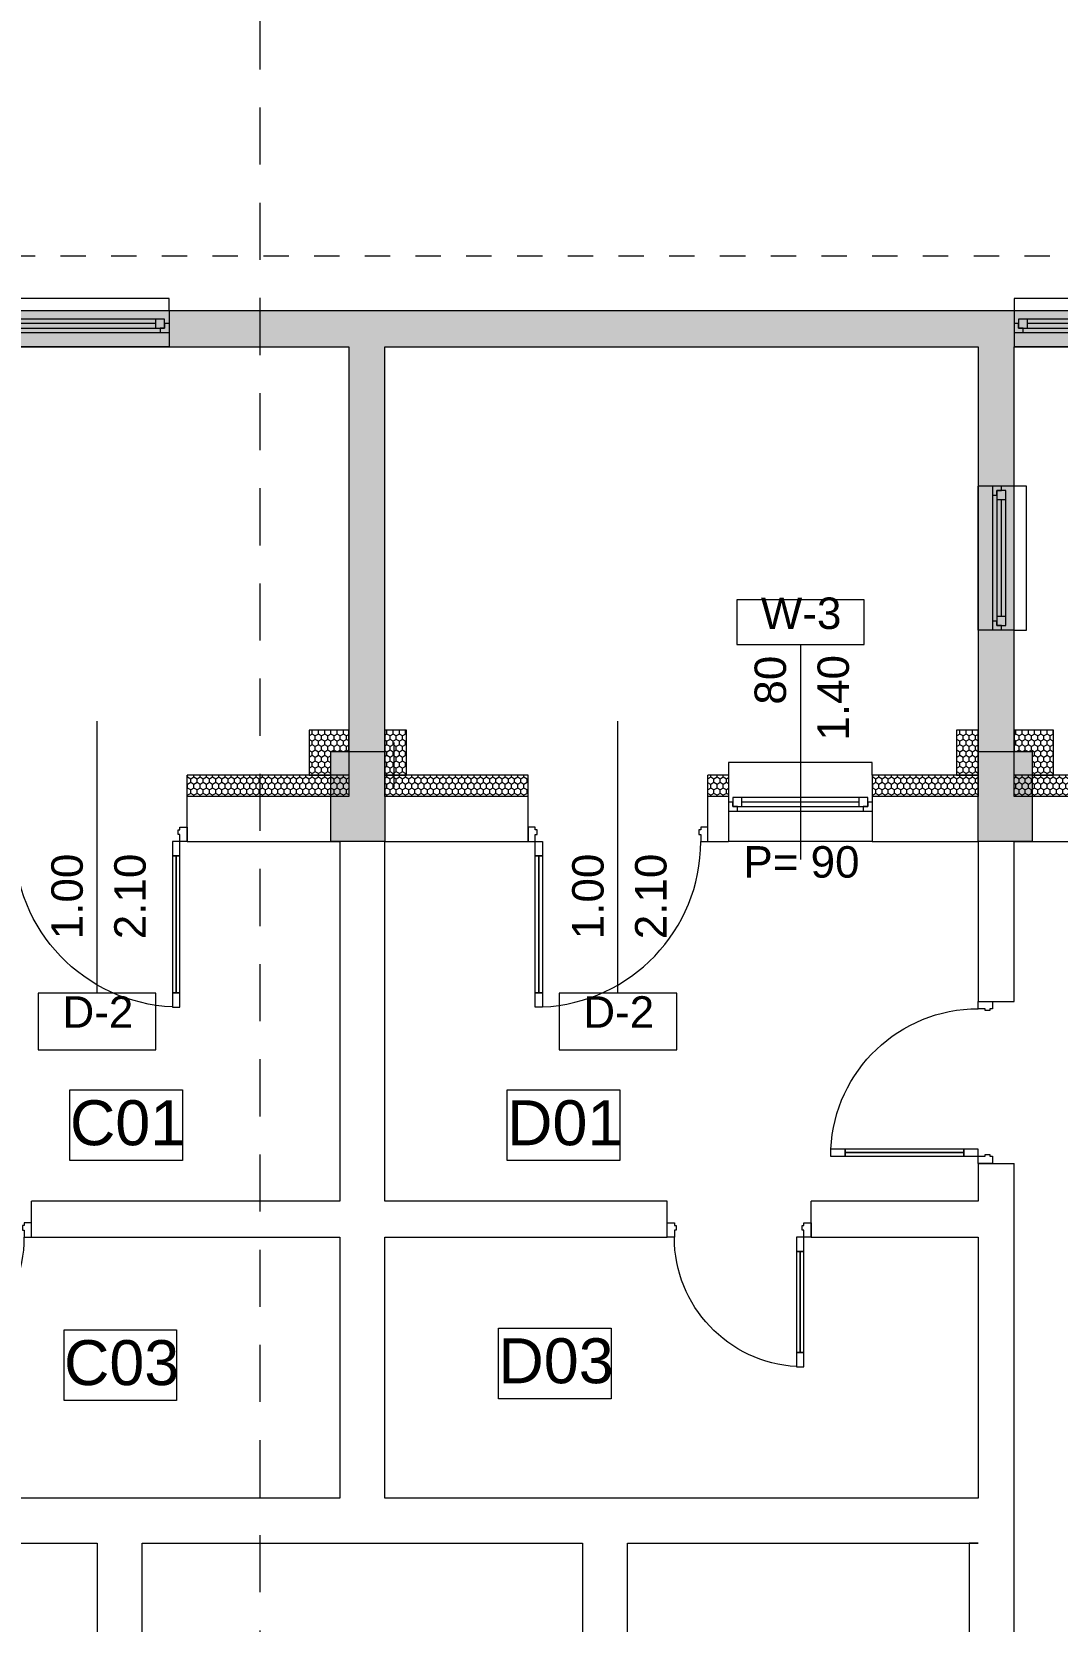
# Model space of a CAD drawing. Header units: feet. Extents: x 2791058 to 2855058, y -67651 to -26651.
# Drawn here: x 2827353 to 2833057, y -49407 to -40570 of the extents above; entities that cross this region are included whole.
import ezdxf
from ezdxf.enums import TextEntityAlignment as Align

# ---------------------------------------------------------------- set-up
doc = ezdxf.new("R2010")
doc.units = ezdxf.units.FT
doc.header["$MEASUREMENT"] = 0
doc.linetypes.add('Dashed', pattern=[282.222223, 141.111112, -141.111112])
doc.linetypes.add('Long Dashed', pattern=[529.166651, 317.499995, -211.666656])
doc.layers.add('0_muret e jashtme', color=7, linetype='Continuous')
for name, color, linetype, lineweight in [('0_muret e jashtme_Pen_No__1', 7, 'Continuous', 0), ('0_muret e jashtme_Pen_No__19', 255, 'Continuous', 0), ('ARCHICAD Door Markers_Pen_No__60', 230, 'Continuous', 0), ('ARCHICAD Doors_Pen_No__1', 7, 'Continuous', 0), ('ARCHICAD Doors_Pen_No__60', 230, 'Continuous', 0), ('ARCHICAD Window Markers_Pen_No__20', 1, 'Continuous', 0), ('ARCHICAD Windows_Pen_No__1', 7, 'Continuous', 0), ('ARCHICAD Windows_Pen_No__20', 1, 'Continuous', 0), ('Exterior walls_Pen_No__1', 7, 'Continuous', 0), ('Exterior walls_Pen_No__101', 252, 'Continuous', 0), ('Shell - Roof_Pen_No__20', 1, 'Continuous', 0), ('Shell - Roof_Pen_No__21', 7, 'Continuous', 0), ('Text blocks_Pen_No__2', 8, 'Continuous', 0)]:
    doc.layers.add(name, color=color, linetype=linetype, lineweight=lineweight)
doc.layers.add('0_muret e jashtme_Pen_No__14', color=7, linetype='Continuous', lineweight=0, true_color=0xbd8b17)
doc.styles.add('GENERATED_STYLE_1', font='arial.ttf')
pattern_1 = [(90, (2247653.822, -76424.967), (-34.6410162, 0), [20, -40]), (90, (2247636.502, -76394.967), (-34.6410162, 0), [20, -40]), (150, (2247653.822, -76404.967), (17.320508, 30), [20, -40]), (150, (2247619.18, -76404.967), (17.320508, 30), [20, -40]), (210, (2247653.822, -76424.967), (-17.320508, 30), [20, -40]), (210, (2247619.18, -76424.967), (-17.320508, 30), [20, -40])]

# ---------------------------------------------------------------- blocks, each defined once
blk = doc.blocks.new('Window 22_3')
at = {"layer": 'ARCHICAD Windows_Pen_No__20', "color": 1, "linetype": 'Continuous', "lineweight": 0}
for p, q in [((-400, 150), (-400, 220)), ((-400, 220), (400, 220)), ((400, 220), (400, 150)), ((-400, 150), (-400, 30)), ((400, 150), (400, 30)), ((-400, 30), (-400, 0)), ((-400, 0), (-375, 0)), ((-400, 0), (-400, -50)), ((-400, 0), (-400, -50)), ((-375, 25), (-325, 25)), ((-375, -25), (-375, 25)), ((-375, 0), (-375, -25)), ((-325, 25), (325, 25)), ((-325, 25), (-325, -25)), ((-325, 25), (325, 25)), ((-325, 0), (325, 0)), ((325, -25), (325, 25)), ((325, 25), (375, 25)), ((375, 25), (375, -25)), ((375, -25), (375, 0)), ((375, 0), (400, 0)), ((400, 30), (400, 0)), ((400, 0), (400, -50)), ((400, 0), (400, -50)), ((-350, -50), (-400, -50)), ((-400, -50), (-400, -220)), ((-375, -25), (-350, -25)), ((-325, -25), (-375, -25)), ((-350, -25), (-350, -50)), ((350, -50), (-350, -50)), ((325, -25), (-325, -25)), ((375, -25), (325, -25)), ((350, -50), (350, -25)), ((350, -25), (375, -25)), ((400, -50), (350, -50)), ((400, -50), (400, -220)), ((-400, -220), (400, -220))]:
    blk.add_line(p, q, dxfattribs=at)
blk = doc.blocks.new('W Marker 22_4')
at = {"layer": 'ARCHICAD Window Markers_Pen_No__20', "color": 1, "linetype": 'Continuous', "lineweight": 0}
for p, q in [((0, -1095), (0, 100)), ((-354.4, -1095), (-354.4, -1345)), ((354.4, -1095), (-354.4, -1095)), ((354.4, -1345), (354.4, -1095)), ((-354.4, -1345), (354.4, -1345))]:
    blk.add_line(p, q, dxfattribs=at)
at = {"layer": 'ARCHICAD Window Markers_Pen_No__20', "color": 1, "lineweight": 0, "style": 'GENERATED_STYLE_1'}
for tag, p in [('AC_MarkerText_2', (-27.5, -912.9)), ('AC_MarkerText_3', (322.5, -912.9))]:
    blk.add_attdef(tag, text='', height=175, rotation=90, dxfattribs=at).set_placement(p, align=Align.BOTTOM_LEFT)
for tag, p in [('AC_MarkerText_4', (-316.8, 72.1)), ('AC_MarkerText_1', (-220, -1310.4))]:
    blk.add_attdef(tag, text='', height=175, dxfattribs=at).set_placement(p, align=Align.BOTTOM_LEFT)
blk = doc.blocks.new('Storefront 22')
at = {"layer": 'ARCHICAD Doors_Pen_No__60', "color": 230, "linetype": 'Continuous', "lineweight": 0}
for p, q in [((420, 840), (420, 920)), ((420, 920), (460, 920)), ((460, 920), (460, 840)), ((420, 840), (440, 840)), ((420, 80), (420, 840)), ((460, 840), (420, 840)), ((440, 840), (460, 840)), ((440, 80), (440, 840)), ((440, 840), (440, 80)), ((440, 840), (440, 80)), ((460, 840), (460, 80)), ((-500, 0), (-500, -80)), ((-460, 0), (-500, 0)), ((-500, 0), (-500, -80)), ((-500, 0), (-500, -80)), ((-460, -40), (-460, 0)), ((440, 80), (420, 80)), ((420, 0), (420, 80)), ((420, 80), (460, 80)), ((460, 0), (420, 0)), ((460, 80), (440, 80)), ((460, 80), (460, 0)), ((460, 0), (460, -40)), ((500, 0), (460, 0)), ((500, -80), (500, 0)), ((500, 0), (500, -80)), ((500, 0), (500, -80)), ((-500, -80), (-460, -80)), ((-500, -80), (-500, -250)), ((-450, -40), (-460, -40)), ((-460, -80), (-460, -65.4)), ((-460, -65.4), (-450, -65.4)), ((-450, -65.4), (-450, -40)), ((460, -40), (450, -40)), ((450, -40), (450, -65.4)), ((450, -65.4), (460, -65.4)), ((460, -65.4), (460, -80)), ((460, -80), (500, -80)), ((500, -80), (500, -250)), ((-500, -250), (-500, -370)), ((500, -250), (500, -370))]:
    blk.add_line(p, q, dxfattribs=at)
blk.add_arc((460, 0), 920, 92.49191, 180, dxfattribs=at)
blk = doc.blocks.new('D Marker 22_3')
at = {"layer": 'ARCHICAD Door Markers_Pen_No__60', "color": 230, "linetype": 'Continuous', "lineweight": 0}
for p, q in [((327.2, 1157.1), (-327.2, 1157.1)), ((-327.2, 1157.1), (-327.2, 842.9)), ((327.2, 842.9), (327.2, 1157.1)), ((-327.2, 842.9), (327.2, 842.9)), ((0, 842.9), (0, -670))]:
    blk.add_line(p, q, dxfattribs=at)
at = {"layer": 'ARCHICAD Door Markers_Pen_No__60', "color": 230, "lineweight": 0, "style": 'GENERATED_STYLE_1'}
for tag, p in [('AC_MarkerText_2', (-27.5, 191.5)), ('AC_MarkerText_3', (322.5, 191.4))]:
    blk.add_attdef(tag, text='', height=175, rotation=90, dxfattribs=at).set_placement(p, align=Align.BOTTOM_LEFT)
blk.add_attdef('AC_MarkerText_1', text='', height=175, dxfattribs=at).set_placement((-192.8, 912.5), align=Align.BOTTOM_LEFT)
blk = doc.blocks.new('Wall_3', base_point=(2836616.5, -45072.7))
at = {"layer": '0_muret e jashtme_Pen_No__14', "linetype": 'Continuous', "lineweight": 0, "true_color": 0xbd8b17}
h = blk.add_hatch(dxfattribs=at)
h.set_pattern_fill('STYROFOAM_SM_INSULATION', color=42, style=0, pattern_type=2)
h.set_pattern_definition(pattern_1)
h.paths.add_polyline_path([(2828216.5, -44702.7), (2828216.5, -44822.7), (2829116.5, -44822.7), (2829116.5, -44702.7)])
h = blk.add_hatch(dxfattribs=at)
h.set_pattern_fill('STYROFOAM_SM_INSULATION', color=42, style=0, pattern_type=2)
h.set_pattern_definition(pattern_1)
h.paths.add_polyline_path([(2829316.5, -44702.7), (2829316.5, -44822.7), (2830113.6, -44822.7), (2830113.6, -44702.7)])
h = blk.add_hatch(dxfattribs=at)
h.set_pattern_fill('STYROFOAM_SM_INSULATION', color=42, style=0, pattern_type=2)
h.set_pattern_definition(pattern_1)
h.paths.add_polyline_path([(2831113.6, -44702.7), (2831113.6, -44822.7), (2831228.2, -44822.7), (2831228.2, -44702.7)])
h = blk.add_hatch(dxfattribs=at)
h.set_pattern_fill('STYROFOAM_SM_INSULATION', color=42, style=0, pattern_type=2)
h.set_pattern_definition(pattern_1)
h.paths.add_polyline_path([(2832616.5, -44702.7), (2832028.2, -44702.7), (2832028.2, -44822.7), (2832616.5, -44822.7)])
h = blk.add_hatch(dxfattribs=at)
h.set_pattern_fill('STYROFOAM_SM_INSULATION', color=42, style=0, pattern_type=2)
h.set_pattern_definition(pattern_1)
h.paths.add_polyline_path([(2832816.5, -44702.7), (2832816.5, -44822.7), (2834546.2, -44822.7), (2834546.2, -44702.7)])
at = {"layer": '0_muret e jashtme_Pen_No__1', "color": 7, "linetype": 'Continuous', "lineweight": 0}
for p, q in [((2828216.5, -44822.7), (2828216.5, -44702.7)), ((2829116.5, -44702.7), (2829116.5, -44822.7)), ((2829316.5, -44822.7), (2829316.5, -44702.7)), ((2830113.6, -44822.7), (2830113.6, -44702.7)), ((2831113.6, -44822.7), (2831113.6, -44702.7)), ((2831228.2, -44702.7), (2831228.2, -44822.7)), ((2832028.2, -44702.7), (2832028.2, -44822.7)), ((2832616.5, -44702.7), (2832616.5, -44822.7)), ((2832816.5, -44822.7), (2832816.5, -44702.7)), ((2829116.5, -44822.7), (2828216.5, -44822.7)), ((2828216.5, -44992.7), (2828216.5, -44822.7)), ((2830113.6, -44822.7), (2829316.5, -44822.7)), ((2830113.6, -44992.7), (2830113.6, -44822.7)), ((2831228.2, -44822.7), (2831113.6, -44822.7)), ((2831113.6, -44992.7), (2831113.6, -44822.7)), ((2831228.2, -44822.7), (2831228.2, -44852.7)), ((2831228.2, -44852.7), (2831228.2, -44902.7)), ((2832616.5, -44822.7), (2832028.2, -44822.7)), ((2832028.2, -44822.7), (2832028.2, -44852.7)), ((2832028.2, -44852.7), (2832028.2, -44902.7)), ((2834546.2, -44822.7), (2832816.5, -44822.7)), ((2831228.2, -44902.7), (2831228.2, -45072.7)), ((2832028.2, -44902.7), (2832028.2, -45072.7)), ((2828216.5, -45072.7), (2828216.5, -44992.7)), ((2830113.6, -45072.7), (2830113.6, -44992.7)), ((2831113.6, -45072.7), (2831113.6, -44992.7))]:
    blk.add_line(p, q, dxfattribs=at)
at = {"layer": '0_muret e jashtme_Pen_No__1', "color": 7, "linetype": 'Continuous', "lineweight": 0, "flags": 128}
for points in [[(2829116.5, -44702.7), (2828216.5, -44702.7)], [(2830113.6, -44702.7), (2829316.5, -44702.7)], [(2831228.2, -44702.7), (2831113.6, -44702.7)], [(2832616.5, -44702.7), (2832028.2, -44702.7)], [(2834546.2, -44702.7), (2832816.5, -44702.7)], [(2828216.5, -45072.7), (2829066.5, -45072.7)], [(2829316.5, -45072.7), (2830113.6, -45072.7)], [(2831113.6, -45072.7), (2831228.2, -45072.7)], [(2832028.2, -45072.7), (2832616.5, -45072.7)], [(2832816.5, -45072.7), (2834546.2, -45072.7)]]:
    blk.add_lwpolyline(points, dxfattribs=at)
at = {"layer": 'ARCHICAD Door Markers_Pen_No__60', "color": 230, "lineweight": 0}
ref = blk.add_blockref('D Marker 22_3', (2827716.5, -45072.7), dxfattribs=dict(at, rotation=180))
ref.add_attrib('A', '1.00', dxfattribs={"color": 230, "lineweight": 0, "height": 175, "rotation": 90, "style": 'GENERATED_STYLE_1'}).set_placement((2827689, -45615.6), align=Align.BOTTOM_LEFT)
ref.add_attrib('AC_MarkerText_1', 'D-2', dxfattribs={"color": 230, "lineweight": 0, "height": 175, "rotation": 360, "style": 'GENERATED_STYLE_1'}).set_placement((2827523.7, -46160.2), align=Align.BOTTOM_LEFT)
ref.add_attrib('AC_MarkerText_3', '2.10', dxfattribs={"color": 230, "lineweight": 0, "height": 175, "rotation": 90, "style": 'GENERATED_STYLE_1'}).set_placement((2828039, -45615.6), align=Align.BOTTOM_LEFT)
ref = blk.add_blockref('D Marker 22_3', (2830613.6, -45072.7), dxfattribs=dict(at, rotation=180))
ref.add_attrib('A', '1.00', dxfattribs={"color": 230, "lineweight": 0, "height": 175, "rotation": 90, "style": 'GENERATED_STYLE_1'}).set_placement((2830586.1, -45615.6), align=Align.BOTTOM_LEFT)
ref.add_attrib('AC_MarkerText_1', 'D-2', dxfattribs={"color": 230, "lineweight": 0, "height": 175, "rotation": 360, "style": 'GENERATED_STYLE_1'}).set_placement((2830420.8, -46160.2), align=Align.BOTTOM_LEFT)
ref.add_attrib('AC_MarkerText_3', '2.10', dxfattribs={"color": 230, "lineweight": 0, "height": 175, "rotation": 90, "style": 'GENERATED_STYLE_1'}).set_placement((2830936.1, -45615.6), align=Align.BOTTOM_LEFT)
at = {"layer": 'ARCHICAD Doors_Pen_No__60', "color": 230, "linetype": 'Continuous', "lineweight": 0, "xscale": -1, "zscale": 1000, "rotation": 180}
blk.add_blockref('Storefront 22', (2827716.5, -45072.7), dxfattribs=at)
at = {"layer": 'ARCHICAD Doors_Pen_No__60', "color": 230, "linetype": 'Continuous', "lineweight": 0, "zscale": 1000, "rotation": 180}
blk.add_blockref('Storefront 22', (2830613.6, -45072.7), dxfattribs=at)
at = {"layer": 'ARCHICAD Window Markers_Pen_No__20', "color": 1, "lineweight": 0}
ref = blk.add_blockref('W Marker 22_4', (2831628.2, -45072.7), dxfattribs=dict(at, rotation=180))
ref.add_attrib('AC_MarkerText_1', 'W-3', dxfattribs={"color": 1, "lineweight": 0, "height": 175, "rotation": 360, "style": 'GENERATED_STYLE_1'}).set_placement((2831408.2, -43943.2), align=Align.BOTTOM_LEFT)
ref.add_attrib('AC_MarkerText_2', '80', dxfattribs={"color": 1, "lineweight": 0, "height": 175, "rotation": 90, "style": 'GENERATED_STYLE_1'}).set_placement((2831600.7, -44311.2), align=Align.BOTTOM_LEFT)
ref.add_attrib('AC_MarkerText_3', '1.40', dxfattribs={"color": 1, "lineweight": 0, "height": 175, "rotation": 90, "style": 'GENERATED_STYLE_1'}).set_placement((2831950.7, -44511.2), align=Align.BOTTOM_LEFT)
ref.add_attrib('AC_MarkerText_4', 'P= 90', dxfattribs={"color": 1, "lineweight": 0, "height": 175, "rotation": 360, "style": 'GENERATED_STYLE_1'}).set_placement((2831311.4, -45325.6), align=Align.BOTTOM_LEFT)
at = {"layer": 'ARCHICAD Windows_Pen_No__20', "color": 1, "linetype": 'Continuous', "lineweight": 0, "xscale": -1, "zscale": 1000}
blk.add_blockref('Window 22_3', (2831628.2, -44852.7), dxfattribs=at)
blk = doc.blocks.new('Wall_7', base_point=(2829316.5, -45072.7))
at = {"layer": '0_muret e jashtme_Pen_No__1', "color": 7, "linetype": 'Continuous', "lineweight": 0, "flags": 128}
for points in [[(2829066.5, -45072.7), (2829066.5, -47072.7)], [(2829316.5, -47072.7), (2829316.5, -45072.7)], [(2829066.5, -47272.7), (2829066.5, -48722.7)], [(2829316.5, -48722.7), (2829316.5, -47272.7)]]:
    blk.add_lwpolyline(points, dxfattribs=at)
blk = doc.blocks.new('Storefront 22_3')
at = {"layer": 'ARCHICAD Doors_Pen_No__1', "color": 7, "linetype": 'Continuous', "lineweight": 0}
for p, q in [((370, 740), (370, 820)), ((370, 820), (410, 820)), ((410, 820), (410, 740)), ((370, 740), (390, 740)), ((370, 80), (370, 740)), ((410, 740), (370, 740)), ((390, 740), (410, 740)), ((390, 80), (390, 740)), ((390, 740), (390, 80)), ((390, 740), (390, 80)), ((410, 740), (410, 80)), ((-450, 0), (-450, -80)), ((-410, 0), (-450, 0)), ((-450, 0), (-450, -80)), ((-450, 0), (-450, -80)), ((-410, -40), (-410, 0)), ((390, 80), (370, 80)), ((370, 0), (370, 80)), ((370, 80), (410, 80)), ((410, 0), (370, 0)), ((410, 80), (390, 80)), ((410, 80), (410, 0)), ((410, 0), (410, -40)), ((450, 0), (410, 0)), ((450, -80), (450, 0)), ((450, 0), (450, -80)), ((450, 0), (450, -80)), ((-450, -80), (-410, -80)), ((-450, -80), (-450, -200)), ((-400, -40), (-410, -40)), ((-410, -80), (-410, -65.4)), ((-410, -65.4), (-400, -65.4)), ((-400, -65.4), (-400, -40)), ((410, -40), (400, -40)), ((400, -40), (400, -65.4)), ((400, -65.4), (410, -65.4)), ((410, -65.4), (410, -80)), ((410, -80), (450, -80)), ((450, -80), (450, -200))]:
    blk.add_line(p, q, dxfattribs=at)
blk.add_arc((410, 0), 820, 92.79603, 180, dxfattribs=at)
blk = doc.blocks.new('Wall_8', base_point=(2832816.5, -45072.7))
at = {"layer": '0_muret e jashtme_Pen_No__1', "color": 7, "linetype": 'Continuous', "lineweight": 0}
for p, q in [((2832616.5, -45961.9), (2832696.5, -45961.9)), ((2832696.5, -45961.9), (2832816.5, -45961.9)), ((2832616.5, -46861.9), (2832696.5, -46861.9)), ((2832696.5, -46861.9), (2832816.5, -46861.9))]:
    blk.add_line(p, q, dxfattribs=at)
at = {"layer": '0_muret e jashtme_Pen_No__1', "color": 7, "linetype": 'Continuous', "lineweight": 0, "flags": 128}
for points in [[(2832616.5, -45072.7), (2832616.5, -45961.9)], [(2832816.5, -45961.9), (2832816.5, -45072.7)], [(2832616.5, -46861.9), (2832616.5, -47072.7)], [(2832816.5, -48972.7), (2832816.5, -46861.9)], [(2832616.5, -47272.7), (2832616.5, -48722.7)]]:
    blk.add_lwpolyline(points, dxfattribs=at)
at = {"layer": 'ARCHICAD Doors_Pen_No__1', "color": 7, "linetype": 'Continuous', "lineweight": 0, "xscale": -1, "zscale": 1000, "rotation": 90}
blk.add_blockref('Storefront 22_3', (2832616.5, -46411.9), dxfattribs=at)
blk = doc.blocks.new('Storefront 22_4')
at = {"layer": 'ARCHICAD Doors_Pen_No__1', "color": 7, "linetype": 'Continuous', "lineweight": 0}
for p, q in [((320, 640), (320, 720)), ((320, 720), (360, 720)), ((360, 720), (360, 640)), ((320, 640), (340, 640)), ((320, 80), (320, 640)), ((360, 640), (320, 640)), ((340, 640), (360, 640)), ((340, 80), (340, 640)), ((340, 640), (340, 80)), ((340, 640), (340, 80)), ((360, 640), (360, 80)), ((-400, 0), (-400, -80)), ((-360, 0), (-400, 0)), ((-400, 0), (-400, -80)), ((-400, 0), (-400, -80)), ((-360, -40), (-360, 0)), ((340, 80), (320, 80)), ((320, 0), (320, 80)), ((320, 80), (360, 80)), ((360, 0), (320, 0)), ((360, 80), (340, 80)), ((360, 80), (360, 0)), ((360, 0), (360, -40)), ((400, 0), (360, 0)), ((400, -80), (400, 0)), ((400, 0), (400, -80)), ((400, 0), (400, -80)), ((-400, -80), (-360, -80)), ((-400, -80), (-400, -200)), ((-350, -40), (-360, -40)), ((-360, -80), (-360, -65.4)), ((-360, -65.4), (-350, -65.4)), ((-350, -65.4), (-350, -40)), ((360, -40), (350, -40)), ((350, -40), (350, -65.4)), ((350, -65.4), (360, -65.4)), ((360, -65.4), (360, -80)), ((360, -80), (400, -80)), ((400, -80), (400, -200))]:
    blk.add_line(p, q, dxfattribs=at)
blk.add_arc((360, 0), 720, 93.18474, 180, dxfattribs=at)
blk = doc.blocks.new('Wall_9', base_point=(2825666.5, -47072.7))
at = {"layer": '0_muret e jashtme_Pen_No__1', "color": 7, "linetype": 'Continuous', "lineweight": 0}
for p, q in [((2826551.3, -47192.7), (2826551.3, -47072.7)), ((2827351.3, -47192.7), (2827351.3, -47072.7)), ((2830887.2, -47192.7), (2830887.2, -47072.7)), ((2831687.2, -47192.7), (2831687.2, -47072.7)), ((2826551.3, -47272.7), (2826551.3, -47192.7)), ((2827351.3, -47272.7), (2827351.3, -47192.7)), ((2830887.2, -47272.7), (2830887.2, -47192.7)), ((2831687.2, -47272.7), (2831687.2, -47192.7))]:
    blk.add_line(p, q, dxfattribs=at)
at = {"layer": '0_muret e jashtme_Pen_No__1', "color": 7, "linetype": 'Continuous', "lineweight": 0, "flags": 128}
for points in [[(2826551.3, -47072.7), (2825666.5, -47072.7)], [(2829066.5, -47072.7), (2827351.3, -47072.7)], [(2830887.2, -47072.7), (2829316.5, -47072.7)], [(2832616.5, -47072.7), (2831687.2, -47072.7)], [(2825666.5, -47272.7), (2826551.3, -47272.7)], [(2827351.3, -47272.7), (2829066.5, -47272.7)], [(2829316.5, -47272.7), (2830887.2, -47272.7)], [(2831687.2, -47272.7), (2832616.5, -47272.7)]]:
    blk.add_lwpolyline(points, dxfattribs=at)
at = {"layer": 'ARCHICAD Doors_Pen_No__1', "color": 7, "linetype": 'Continuous', "lineweight": 0, "zscale": 1000, "rotation": 180}
blk.add_blockref('Storefront 22_4', (2826951.3, -47272.7), dxfattribs=at)
at = {"layer": 'ARCHICAD Doors_Pen_No__1', "color": 7, "linetype": 'Continuous', "lineweight": 0, "xscale": -1, "zscale": 1000, "rotation": 180}
blk.add_blockref('Storefront 22_4', (2831287.2, -47272.7), dxfattribs=at)
blk = doc.blocks.new('Wall_11', base_point=(2825416.5, -48722.7))
at = {"layer": '0_muret e jashtme_Pen_No__1', "color": 7, "linetype": 'Continuous', "lineweight": 0, "flags": 128}
for points in [[(2825416.5, -48722.7), (2825416.5, -48972.7)], [(2829066.5, -48722.7), (2825666.5, -48722.7)], [(2832616.5, -48722.7), (2829316.5, -48722.7)], [(2825666.5, -48972.7), (2827716.5, -48972.7)], [(2827966.5, -48972.7), (2830416.5, -48972.7)], [(2830666.5, -48972.7), (2832616.5, -48972.7)]]:
    blk.add_lwpolyline(points, dxfattribs=at)
blk = doc.blocks.new('Wall_18', base_point=(2827966.5, -55172.7))
at = {"layer": '0_muret e jashtme_Pen_No__1', "color": 7, "linetype": 'Continuous', "lineweight": 0, "flags": 128}
for points in [[(2827716.5, -48972.7), (2827716.5, -50673.1)], [(2827966.5, -54272.7), (2827966.5, -48972.7)], [(2827716.5, -50923.1), (2827716.5, -55172.7)], [(2827966.5, -55172.7), (2827966.5, -54522.7)]]:
    blk.add_lwpolyline(points, dxfattribs=at)
blk = doc.blocks.new('Wall_19', base_point=(2830416.5, -55172.7))
at = {"layer": '0_muret e jashtme_Pen_No__1', "color": 7, "linetype": 'Continuous', "lineweight": 0, "flags": 128}
for points in [[(2830416.5, -48972.7), (2830416.5, -54272.7)], [(2830666.5, -50772.7), (2830666.5, -48972.7)], [(2830666.5, -55172.7), (2830666.5, -51022.7)], [(2830416.5, -54522.7), (2830416.5, -55172.7)]]:
    blk.add_lwpolyline(points, dxfattribs=at)
blk = doc.blocks.new('Wall_20', base_point=(2832816.5, -48972.7))
at = {"layer": '0_muret e jashtme_Pen_No__1', "color": 7, "linetype": 'Continuous', "lineweight": 0, "flags": 128}
for points in [[(2832566.5, -48972.7), (2832566.5, -50772.7)], [(2832616.5, -48972.7), (2832566.5, -48972.7)], [(2832816.5, -50772.7), (2832816.5, -48972.7)]]:
    blk.add_lwpolyline(points, dxfattribs=at)
blk = doc.blocks.new('Window 22_13')
at = {"layer": 'ARCHICAD Windows_Pen_No__1', "color": 7, "linetype": 'Continuous', "lineweight": 0}
for p, q in [((-800, 70), (-800, 140)), ((-800, 140), (800, 140)), ((800, 140), (800, 70)), ((-800, 70), (-800, 0)), ((-800, 0), (-775, 0)), ((-800, 0), (-800, -50)), ((-800, 0), (-800, -50)), ((-775, 25), (-725, 25)), ((-775, -25), (-775, 25)), ((-775, 0), (-775, -25)), ((-725, 25), (725, 25)), ((-725, 25), (-725, -25)), ((-725, 25), (725, 25)), ((-725, 0), (725, 0)), ((725, -25), (725, 25)), ((725, 25), (775, 25)), ((775, 25), (775, -25)), ((775, -25), (775, 0)), ((775, 0), (800, 0)), ((800, 70), (800, 0)), ((800, 0), (800, -50)), ((800, 0), (800, -50)), ((-750, -50), (-800, -50)), ((-800, -50), (-800, -130)), ((-775, -25), (-750, -25)), ((-725, -25), (-775, -25)), ((-750, -25), (-750, -50)), ((750, -50), (-750, -50)), ((725, -25), (-725, -25)), ((775, -25), (725, -25)), ((750, -50), (750, -25)), ((750, -25), (775, -25)), ((800, -50), (750, -50)), ((800, -50), (800, -130)), ((-800, -130), (800, -130))]:
    blk.add_line(p, q, dxfattribs=at)
blk = doc.blocks.new('Window 22_14')
at = {"layer": 'ARCHICAD Windows_Pen_No__1', "color": 7, "linetype": 'Continuous', "lineweight": 0}
for p, q in [((-600, 70), (-600, 140)), ((-600, 140), (600, 140)), ((600, 140), (600, 70)), ((-600, 70), (-600, 0)), ((-600, 0), (-575, 0)), ((-600, 0), (-600, -50)), ((-600, 0), (-600, -50)), ((-575, 25), (-525, 25)), ((-575, -25), (-575, 25)), ((-575, 0), (-575, -25)), ((-525, 25), (525, 25)), ((-525, 25), (-525, -25)), ((-525, 25), (525, 25)), ((-525, 0), (525, 0)), ((525, -25), (525, 25)), ((525, 25), (575, 25)), ((575, 25), (575, -25)), ((575, -25), (575, 0)), ((575, 0), (600, 0)), ((600, 70), (600, 0)), ((600, 0), (600, -50)), ((600, 0), (600, -50)), ((-550, -50), (-600, -50)), ((-600, -50), (-600, -130)), ((-575, -25), (-550, -25)), ((-525, -25), (-575, -25)), ((-550, -25), (-550, -50)), ((550, -50), (-550, -50)), ((525, -25), (-525, -25)), ((575, -25), (525, -25)), ((550, -50), (550, -25)), ((550, -25), (575, -25)), ((600, -50), (550, -50)), ((600, -50), (600, -130)), ((-600, -130), (600, -130))]:
    blk.add_line(p, q, dxfattribs=at)
blk = doc.blocks.new('Storefront 22_7')
at = {"layer": 'ARCHICAD Doors_Pen_No__1', "color": 7, "linetype": 'Continuous', "lineweight": 0}
for p, q in [((420, 840), (420, 920)), ((420, 920), (460, 920)), ((460, 920), (460, 840)), ((420, 840), (440, 840)), ((420, 80), (420, 840)), ((460, 840), (420, 840)), ((440, 840), (460, 840)), ((440, 80), (440, 840)), ((440, 840), (440, 80)), ((440, 840), (440, 80)), ((460, 840), (460, 80)), ((-500, 0), (-500, -80)), ((-460, 0), (-500, 0)), ((-500, 0), (-500, -80)), ((-500, 0), (-500, -80)), ((-460, -40), (-460, 0)), ((440, 80), (420, 80)), ((420, 0), (420, 80)), ((420, 80), (460, 80)), ((460, 0), (420, 0)), ((460, 80), (440, 80)), ((460, 80), (460, 0)), ((460, 0), (460, -40)), ((500, 0), (460, 0)), ((500, -80), (500, 0)), ((500, 0), (500, -80)), ((500, 0), (500, -80)), ((-500, -80), (-460, -80)), ((-500, -80), (-500, -200)), ((-450, -40), (-460, -40)), ((-460, -80), (-460, -65.4)), ((-460, -65.4), (-450, -65.4)), ((-450, -65.4), (-450, -40)), ((460, -40), (450, -40)), ((450, -40), (450, -65.4)), ((450, -65.4), (460, -65.4)), ((460, -65.4), (460, -80)), ((460, -80), (500, -80)), ((500, -80), (500, -200))]:
    blk.add_line(p, q, dxfattribs=at)
blk.add_arc((460, 0), 920, 92.49191, 180, dxfattribs=at)
blk = doc.blocks.new('Wall_43', base_point=(2836766.5, -42322.7))
at = {"layer": '0_muret e jashtme_Pen_No__1', "color": 7, "linetype": 'Continuous', "lineweight": 0}
for p, q in [((2826516.5, -42122.7), (2826516.5, -42192.7)), ((2828116.5, -42122.7), (2828116.5, -42192.7)), ((2832816.5, -42122.7), (2832816.5, -42192.7)), ((2834416.5, -42122.7), (2834416.5, -42192.7)), ((2834566.5, -42122.7), (2834566.5, -42192.7)), ((2836766.5, -42122.7), (2836766.5, -42202.7)), ((2826516.5, -42192.7), (2826516.5, -42242.7)), ((2828116.5, -42192.7), (2828116.5, -42242.7)), ((2832816.5, -42192.7), (2832816.5, -42242.7)), ((2834416.5, -42192.7), (2834416.5, -42242.7)), ((2834566.5, -42192.7), (2834566.5, -42242.7)), ((2836766.5, -42202.7), (2836766.5, -42322.7)), ((2826516.5, -42242.7), (2826516.5, -42322.7)), ((2828116.5, -42242.7), (2828116.5, -42322.7)), ((2832816.5, -42242.7), (2832816.5, -42322.7)), ((2834416.5, -42242.7), (2834416.5, -42322.7)), ((2834566.5, -42242.7), (2834566.5, -42322.7))]:
    blk.add_line(p, q, dxfattribs=at)
at = {"layer": '0_muret e jashtme_Pen_No__1', "color": 7, "linetype": 'Continuous', "lineweight": 0, "flags": 128}
for points in [[(2826516.5, -42122.7), (2825416.5, -42122.7)], [(2825416.5, -42122.7), (2825416.5, -42322.7)], [(2832816.5, -42122.7), (2828116.5, -42122.7)], [(2834566.5, -42122.7), (2834416.5, -42122.7)], [(2825616.5, -42322.7), (2826516.5, -42322.7)], [(2828116.5, -42322.7), (2829116.5, -42322.7)], [(2829316.5, -42322.7), (2832616.5, -42322.7)], [(2834416.5, -42322.7), (2834566.5, -42322.7)]]:
    blk.add_lwpolyline(points, dxfattribs=at)
at = {"layer": 'ARCHICAD Doors_Pen_No__1', "color": 7, "linetype": 'Continuous', "lineweight": 0, "zscale": 1000}
blk.add_blockref('Storefront 22_7', (2836266.5, -42122.7), dxfattribs=at)
at = {"layer": 'ARCHICAD Windows_Pen_No__1', "color": 7, "linetype": 'Continuous', "lineweight": 0, "xscale": -1, "zscale": 1000}
for name, p in [('Window 22_13', (2827316.5, -42192.7)), ('Window 22_13', (2833616.5, -42192.7)), ('Window 22_14', (2835166.5, -42192.7))]:
    blk.add_blockref(name, p, dxfattribs=at)
blk = doc.blocks.new('Window 22_15')
at = {"layer": 'ARCHICAD Windows_Pen_No__1', "color": 7, "linetype": 'Continuous', "lineweight": 0}
for p, q in [((-400, 70), (-400, 140)), ((-400, 140), (400, 140)), ((400, 140), (400, 70)), ((-400, 70), (-400, 0)), ((-400, 0), (-375, 0)), ((-400, 0), (-400, -50)), ((-400, 0), (-400, -50)), ((-375, 25), (-325, 25)), ((-375, -25), (-375, 25)), ((-375, 0), (-375, -25)), ((-325, 25), (325, 25)), ((-325, 25), (-325, -25)), ((-325, 25), (325, 25)), ((-325, 0), (325, 0)), ((325, -25), (325, 25)), ((325, 25), (375, 25)), ((375, 25), (375, -25)), ((375, -25), (375, 0)), ((375, 0), (400, 0)), ((400, 70), (400, 0)), ((400, 0), (400, -50)), ((400, 0), (400, -50)), ((-350, -50), (-400, -50)), ((-400, -50), (-400, -130)), ((-375, -25), (-350, -25)), ((-325, -25), (-375, -25)), ((-350, -25), (-350, -50)), ((350, -50), (-350, -50)), ((325, -25), (-325, -25)), ((375, -25), (325, -25)), ((350, -50), (350, -25)), ((350, -25), (375, -25)), ((400, -50), (350, -50)), ((400, -50), (400, -130)), ((-400, -130), (400, -130))]:
    blk.add_line(p, q, dxfattribs=at)
blk = doc.blocks.new('Wall_44', base_point=(2832816.5, -42322.7))
at = {"layer": '0_muret e jashtme_Pen_No__1', "color": 7, "linetype": 'Continuous', "lineweight": 0}
for p, q in [((2832696.5, -43096.4), (2832616.5, -43096.4)), ((2832746.5, -43096.4), (2832696.5, -43096.4)), ((2832816.5, -43096.4), (2832746.5, -43096.4)), ((2832696.5, -43896.4), (2832616.5, -43896.4)), ((2832746.5, -43896.4), (2832696.5, -43896.4)), ((2832816.5, -43896.4), (2832746.5, -43896.4)), ((2832616.5, -44702.7), (2832616.5, -44822.7)), ((2832816.5, -44822.7), (2832816.5, -44702.7))]:
    blk.add_line(p, q, dxfattribs=at)
at = {"layer": '0_muret e jashtme_Pen_No__1', "color": 7, "linetype": 'Continuous', "lineweight": 0, "flags": 128}
for points in [[(2832616.5, -42322.7), (2832616.5, -43096.4)], [(2832816.5, -43096.4), (2832816.5, -42322.7)], [(2832616.5, -43896.4), (2832616.5, -44702.7)], [(2832816.5, -44702.7), (2832816.5, -43896.4)]]:
    blk.add_lwpolyline(points, dxfattribs=at)
at = {"layer": 'ARCHICAD Windows_Pen_No__1', "color": 7, "linetype": 'Continuous', "lineweight": 0, "xscale": -1, "zscale": 1000, "rotation": 270}
blk.add_blockref('Window 22_15', (2832746.5, -43496.4), dxfattribs=at)
blk = doc.blocks.new('Wall_45', base_point=(2829316.5, -42322.7))
at = {"layer": '0_muret e jashtme_Pen_No__1', "color": 7, "linetype": 'Continuous', "lineweight": 0}
for p, q in [((2829116.5, -44702.7), (2829116.5, -44822.7)), ((2829316.5, -44822.7), (2829316.5, -44702.7))]:
    blk.add_line(p, q, dxfattribs=at)
at = {"layer": '0_muret e jashtme_Pen_No__1', "color": 7, "linetype": 'Continuous', "lineweight": 0, "flags": 128}
for points in [[(2829116.5, -42322.7), (2829116.5, -44702.7)], [(2829316.5, -44702.7), (2829316.5, -42322.7)]]:
    blk.add_lwpolyline(points, dxfattribs=at)

msp = doc.modelspace()

# ---------------------------------------------------------------- hatches: boundary and pattern name
at = {"layer": '0_muret e jashtme_Pen_No__14', "linetype": 'Continuous', "lineweight": 0, "true_color": 0xbd8b17}
h = msp.add_hatch(dxfattribs=at)
h.set_pattern_fill('STYROFOAM_SM_INSULATION', color=42, style=0, pattern_type=2)
h.set_pattern_definition(pattern_1)
h.paths.add_polyline_path([(2829116.457, -44452.699), (2828896.457, -44452.699), (2828896.457, -44702.699), (2829016.457, -44702.699), (2829016.457, -44572.699), (2829116.457, -44572.699)])
h = msp.add_hatch(dxfattribs=at)
h.set_pattern_fill('STYROFOAM_SM_INSULATION', color=42, style=0, pattern_type=2)
h.set_pattern_definition(pattern_1)
h.paths.add_polyline_path([(2829316.457, -44572.699), (2829316.457, -44702.699), (2829436.457, -44702.699), (2829436.457, -44452.699), (2829316.457, -44452.699)])
h = msp.add_hatch(dxfattribs=at)
h.set_pattern_fill('STYROFOAM_SM_INSULATION', color=42, style=0, pattern_type=2)
h.set_pattern_definition(pattern_1)
h.paths.add_polyline_path([(2832496.457, -44702.699), (2832616.457, -44702.699), (2832616.457, -44572.699), (2832616.457, -44452.699), (2832496.457, -44452.699)])
h = msp.add_hatch(dxfattribs=at)
h.set_pattern_fill('STYROFOAM_SM_INSULATION', color=42, style=0, pattern_type=2)
h.set_pattern_definition(pattern_1)
h.paths.add_polyline_path([(2833036.457, -44702.699), (2833036.457, -44452.699), (2832816.457, -44452.699), (2832816.457, -44572.699), (2832916.457, -44572.699), (2832916.457, -44702.699)])
at = {"layer": '0_muret e jashtme_Pen_No__19', "linetype": 'Continuous', "lineweight": 0}
for points in [[(2829016.457, -45072.699), (2829016.457, -44572.699), (2829316.457, -44572.699), (2829316.457, -45072.699)], [(2832616.457, -45072.699), (2832616.457, -44572.699), (2832916.457, -44572.699), (2832916.457, -45072.699)]]:
    msp.add_hatch(color=255, dxfattribs=at).paths.add_polyline_path(points)
at = {"layer": 'Exterior walls_Pen_No__101', "linetype": 'Continuous', "lineweight": 0}
msp.add_hatch(color=252, dxfattribs=at).paths.add_polyline_path([(2832616.457, -42122.699), (2825416.457, -42122.699), (2825416.457, -44572.699), (2825616.456, -44572.699), (2825616.457, -42322.699), (2829116.457, -42322.699), (2829116.457, -44572.699), (2829316.457, -44572.699), (2829316.457, -42322.699), (2832616.457, -42322.699), (2832616.457, -44572.699), (2832816.457, -44572.699), (2832816.457, -42322.699), (2835766.457, -42322.699), (2835766.457, -42122.699), (2832816.457, -42122.699)])

# ---------------------------------------------------------------- linework, layer by layer
at = {"layer": '0_muret e jashtme_Pen_No__1', "color": 7, "linetype": 'Continuous', "lineweight": 0, "flags": 128}
for points in [[(2829116.457, -44452.699), (2828896.457, -44452.699), (2828896.457, -44702.699), (2829016.457, -44702.699), (2829016.457, -44572.699), (2829116.457, -44572.699)], [(2829316.457, -44572.699), (2829316.457, -44702.699), (2829436.457, -44702.699), (2829436.457, -44452.699), (2829316.457, -44452.699)], [(2832496.457, -44702.699), (2832616.457, -44702.699), (2832616.457, -44572.699), (2832616.457, -44452.699), (2832496.457, -44452.699)], [(2833036.457, -44702.699), (2833036.457, -44452.699), (2832816.457, -44452.699), (2832816.457, -44572.699), (2832916.457, -44572.699), (2832916.457, -44702.699)], [(2829016.457, -45072.699), (2829016.457, -44572.699), (2829316.457, -44572.699), (2829316.457, -45072.699)], [(2832616.457, -45072.699), (2832616.457, -44572.699), (2832916.457, -44572.699), (2832916.457, -45072.699)]]:
    msp.add_lwpolyline(points, close=True, dxfattribs=at)
at = {"layer": 'Exterior walls_Pen_No__1', "color": 7, "linetype": 'Continuous', "lineweight": 0, "flags": 128}
msp.add_lwpolyline([(2832616.457, -42122.699), (2825416.457, -42122.699), (2825416.457, -44572.699), (2825616.456, -44572.699), (2825616.457, -42322.699), (2829116.457, -42322.699), (2829116.457, -44572.699), (2829316.457, -44572.699), (2829316.457, -42322.699), (2832616.457, -42322.699), (2832616.457, -44572.699), (2832816.457, -44572.699), (2832816.457, -42322.699), (2835766.457, -42322.699), (2835766.457, -42122.699), (2832816.457, -42122.699)], close=True, dxfattribs=at)
at = {"layer": 'Shell - Roof_Pen_No__20', "color": 1, "linetype": 'Long Dashed', "lineweight": 0}
msp.add_line((2828620.973, -37816.597), (2828620.973, -59408.476), dxfattribs=at)
at = {"layer": 'Shell - Roof_Pen_No__21', "color": 7, "linetype": 'Dashed', "lineweight": 0}
msp.add_line((2836966.457, -41817.895), (2825316.457, -41817.895), dxfattribs=at)
at = {"layer": 'Shell - Roof_Pen_No__21', "color": 7, "linetype": 'Continuous', "lineweight": 0}
msp.add_line((2829366.457, -44522.699), (2829366.457, -44772.699), dxfattribs=at)
at = {"layer": 'Text blocks_Pen_No__2', "color": 8, "linetype": 'Continuous', "lineweight": 0, "flags": 128}
for points in [[(2827565.358, -46453.853), (2828191.644, -46453.853), (2828191.644, -46846.711), (2827565.358, -46846.711)], [(2829997.008, -46453.853), (2830623.295, -46453.853), (2830623.295, -46846.71), (2829997.008, -46846.71)], [(2827532.257, -47787.587), (2828158.543, -47787.587), (2828158.543, -48180.445), (2827532.257, -48180.445)], [(2829948.568, -47777.153), (2830574.854, -47777.153), (2830574.854, -48170.011), (2829948.568, -48170.011)]]:
    msp.add_lwpolyline(points, close=True, dxfattribs=at)

# ---------------------------------------------------------------- block references
at = {"layer": '0_muret e jashtme', "color": 7, "lineweight": 0}
for name, p in [('Wall_43', (2836766.457, -42322.699)), ('Wall_45', (2829316.457, -42322.699)), ('Wall_44', (2832816.457, -42322.699)), ('Wall_3', (2836616.457, -45072.699)), ('Wall_7', (2829316.457, -45072.699)), ('Wall_8', (2832816.457, -45072.699)), ('Wall_9', (2825666.457, -47072.699)), ('Wall_11', (2825416.457, -48722.699)), ('Wall_18', (2827966.457, -55172.699)), ('Wall_19', (2830416.457, -55172.699)), ('Wall_20', (2832816.457, -48972.699))]:
    msp.add_blockref(name, p, dxfattribs=at)

# ---------------------------------------------------------------- texts
at = {"layer": 'Text blocks_Pen_No__2', "color": 8, "linetype": 'Continuous', "lineweight": 0, "char_height": 250, "attachment_point": 1, "style": 'GENERATED_STYLE_1'}
for s, insert in [('\\A1;{\\pql;\\fArial|b0|i0|c0|p34;C0\\fArial|b0|i0|c0|p34;1}', (2827565.358, -46510.995)), ('\\A1;{\\pql;\\fArial|b0|i0|c0|p34;D\\fArial|b0|i0|c0|p34;01}', (2829997.008, -46510.996)), ('\\A1;{\\pql;\\fArial|b0|i0|c0|p34;C0\\fArial|b0|i0|c0|p34;3}', (2827532.257, -47844.73)), ('\\A1;{\\pql;\\fArial|b0|i0|c0|p34;D0\\fArial|b0|i0|c0|p34;3}', (2829948.568, -47834.296))]:
    msp.add_mtext(s, dxfattribs=dict(at, insert=insert))

doc.saveas('drawing.dxf')
